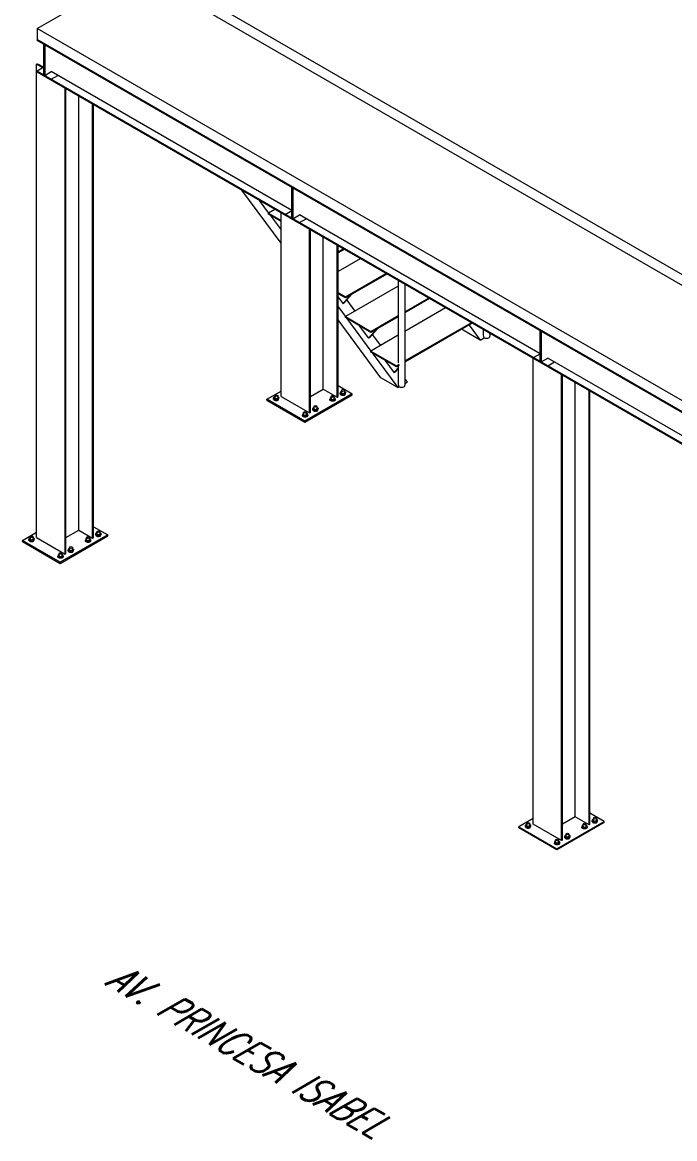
# Model space of a CAD drawing. Header units: millimetres. Extents: x -312439 to 477422, y -331570 to 212570.
# Drawn here: x 407652 to 410631, y 100895 to 105995 of the extents above; entities that cross this region are included whole.
import ezdxf

# ---------------------------------------------------------------- set-up
doc = ezdxf.new("R2010")
doc.units = ezdxf.units.MM
doc.layers.add('ARCONDTEXTO', color=4, linetype='Continuous')
doc.styles.add('ROMANS', font='romans.shx', dxfattribs={"height": 187.5})

msp = doc.modelspace()

# ---------------------------------------------------------------- linework, layer by layer
at = {"color": 0, "linetype": 'Continuous', "lineweight": 0, "extrusion": (8.40036e-17, 0.816497, 0.57735)}
for p, q in [((407719.307, 105967.508), (409660.445, 107088.224)), ((412622.85, 103712.592), (408421.253, 106138.385)), ((408421.253, 106088.383), (412622.85, 103662.59)), ((412318.109, 103312.388), (407719.307, 105967.508)), ((407719.307, 105967.508), (407719.307, 105912.505)), ((412318.109, 103262.386), (407719.307, 105917.505)), ((412318.109, 103257.386), (407719.307, 105912.505)), ((407749.62, 105754.998), (407749.62, 105895.004)), ((407753.95, 105892.504), (407753.95, 105752.498)), ((407784.262, 105880.004), (407784.262, 105875.004)), ((407716.857, 105803.727), (407721.188, 105806.228)), ((407716.857, 103641.169), (407716.857, 105803.727)), ((407745.127, 105787.406), (407716.857, 105803.727)), ((407749.62, 105790), (407719.307, 105772.499)), ((407721.188, 105806.228), (407749.457, 105789.906)), ((407719.307, 105772.499), (407719.307, 105767.499)), ((412318.109, 103117.379), (407719.307, 105772.499)), ((412318.109, 103112.379), (407719.307, 105767.499)), ((407753.95, 105752.498), (407784.262, 105769.999)), ((408883.081, 105135.595), (407784.262, 105769.999)), ((407784.262, 105734.997), (407814.575, 105752.498)), ((407784.262, 105734.997), (407784.262, 105729.997)), ((407846.767, 103566.166), (407846.767, 105693.91)), ((407851.097, 103568.666), (407851.097, 105691.41)), ((407909.557, 103674.921), (407909.557, 105657.658)), ((407972.346, 103638.669), (407972.346, 105621.407)), ((407976.677, 103641.169), (407976.677, 105618.906)), ((408833.673, 104985.801), (408653.952, 105227.881)), ((408852.769, 105258.101), (408852.769, 105263.101)), ((408883.081, 105100.594), (408883.081, 105240.6)), ((408887.412, 105238.1), (408887.412, 105098.094)), ((408917.724, 105225.599), (408917.724, 105220.599)), ((408733.519, 105181.943), (408776.559, 105123.857)), ((408805.343, 105140.476), (408776.126, 105123.608)), ((408776.126, 105123.608), (408833.673, 105090.383)), ((408776.126, 105118.607), (408776.126, 105123.608)), ((408833.673, 105085.383), (408776.126, 105118.607)), ((408833.673, 104285.963), (408833.673, 105124.12)), ((408852.769, 105118.094), (408883.081, 105135.595)), ((408852.769, 105113.094), (408852.769, 105118.094)), ((408783.68, 105114.246), (408833.673, 105046.776)), ((408887.412, 105098.094), (408917.724, 105115.594)), ((410016.543, 104481.191), (408917.724, 105115.594)), ((408917.724, 105080.593), (408948.036, 105098.094)), ((408917.724, 105080.593), (408917.724, 105075.593)), ((408963.582, 104210.959), (408963.582, 105049.116)), ((408967.913, 104213.46), (408967.913, 105046.616)), ((409026.372, 104319.714), (409026.372, 105012.865)), ((409089.162, 104283.463), (409089.162, 104976.613)), ((409093.492, 104285.963), (409093.492, 104974.113)), ((409093.492, 104946.823), (409117.126, 104960.468)), ((409121.456, 104957.968), (409093.492, 104941.822)), ((409195.072, 104915.466), (409093.492, 104856.819)), ((409126.882, 104741.09), (409311.99, 104847.963)), ((409316.321, 104845.463), (409126.882, 104736.09)), ((409368.533, 104815.318), (409368.533, 104439.427)), ((409093.492, 104760.368), (409126.882, 104741.09)), ((409368.533, 104790.604), (409126.882, 104651.086)), ((409399.153, 104797.639), (409399.153, 104336.961)), ((409126.882, 104736.09), (409093.492, 104755.368)), ((409093.492, 104739.932), (409116.281, 104709.176)), ((409116.281, 104709.176), (409152.415, 104750.7)), ((409120.612, 104711.676), (409116.281, 104709.176)), ((409156.745, 104753.2), (409120.612, 104711.676)), ((409126.882, 104736.09), (409126.882, 104741.09)), ((409133.133, 104726.066), (409170.171, 104676.079)), ((409152.415, 104750.7), (409152.301, 104750.766)), ((409156.745, 104753.2), (409152.415, 104750.7)), ((409156.632, 104753.266), (409156.745, 104753.2)), ((409399.153, 104673.276), (409506.855, 104735.458)), ((409511.185, 104732.958), (409399.153, 104668.276)), ((409093.492, 104696.123), (409126.882, 104651.059)), ((409584.801, 104690.456), (409399.153, 104583.272)), ((409289.466, 104371.856), (409093.492, 104635.83)), ((409126.882, 104651.086), (409243.801, 104583.583)), ((409126.882, 104646.086), (409126.882, 104651.086)), ((409243.801, 104578.583), (409126.882, 104646.086)), ((409133.321, 104642.368), (409243.801, 104493.265)), ((409190.423, 104609.401), (409233.2, 104551.669)), ((409243.801, 104583.583), (409368.533, 104655.598)), ((409368.533, 104650.597), (409243.801, 104578.583)), ((409399.153, 104448.266), (409701.719, 104622.953)), ((409706.05, 104620.453), (409399.153, 104443.266)), ((409691.706, 104612.171), (409742.286, 104543.908)), ((409986.231, 104603.696), (409986.231, 104608.697)), ((409233.2, 104551.669), (409269.334, 104593.193)), ((409273.664, 104595.693), (409237.53, 104554.169)), ((409243.801, 104578.583), (409243.801, 104583.583)), ((409368.533, 104565.594), (409243.801, 104493.579)), ((409249.937, 104568.427), (409286.941, 104518.486)), ((409269.334, 104593.193), (409269.22, 104593.259)), ((409273.664, 104595.693), (409269.334, 104593.193)), ((409273.55, 104595.759), (409273.664, 104595.693)), ((409664.878, 104588.6), (409660.678, 104594.257)), ((409742.286, 104543.908), (409664.878, 104588.6)), ((409756.402, 104591.381), (409756.402, 104566.809)), ((409787.022, 104573.703), (409787.022, 104560.898)), ((410016.543, 104446.189), (410016.543, 104586.196)), ((410020.874, 104583.695), (410020.874, 104443.689)), ((410051.186, 104571.195), (410051.186, 104566.195)), ((409237.53, 104554.169), (409233.2, 104551.669)), ((409742.286, 104543.908), (409760.886, 104554.647)), ((409243.801, 104493.579), (409360.719, 104426.076)), ((409243.801, 104488.579), (409243.801, 104493.579)), ((409360.719, 104421.076), (409243.801, 104488.579)), ((409249.869, 104485.076), (409366.874, 104327.164)), ((409984.121, 102332.164), (409984.121, 104459.908)), ((409986.231, 104463.69), (410016.543, 104481.191)), ((409986.231, 104458.69), (409986.231, 104463.69)), ((410020.874, 104443.689), (410051.186, 104461.19)), ((411150.005, 103826.786), (410051.186, 104461.19)), ((409307.342, 104451.894), (409350.119, 104394.161)), ((409350.119, 104394.161), (409368.533, 104415.323)), ((409368.533, 104412.847), (409354.449, 104396.662)), ((409360.719, 104426.076), (409373.017, 104433.177)), ((409373.017, 104428.176), (409360.719, 104421.076)), ((409360.719, 104421.076), (409360.719, 104426.076)), ((409366.741, 104410.787), (409368.533, 104408.369)), ((409368.533, 104425.587), (409368.533, 104342.873)), ((410051.186, 104426.188), (410081.498, 104443.689)), ((410051.186, 104426.188), (410051.186, 104421.188)), ((409366.874, 104327.164), (409289.466, 104371.856)), ((409354.449, 104396.662), (409350.119, 104394.161)), ((409399.153, 104367.044), (409410.178, 104352.165)), ((409399.153, 104345.801), (409410.178, 104352.165)), ((410114.03, 102257.161), (410114.03, 104384.905)), ((410118.361, 102259.661), (410118.361, 104382.405)), ((408768.718, 104273.462), (408833.673, 104310.964)), ((408967.913, 104285.963), (409026.372, 104319.714)), ((409026.372, 104319.714), (409089.162, 104283.463)), ((409093.492, 104335.965), (409158.447, 104298.463)), ((409103.959, 104296.59), (409103.959, 104301.005)), ((409109.282, 104313.302), (409109.282, 104303.673)), ((409122.889, 104313.302), (409122.889, 104303.673)), ((409128.212, 104300.342), (409128.212, 104304.756)), ((409366.874, 104327.164), (409373.017, 104330.711)), ((410176.82, 102365.916), (410176.82, 104348.653)), ((410239.61, 102329.664), (410239.61, 104312.402)), ((410243.94, 102332.164), (410243.94, 104309.901)), ((408768.718, 104268.462), (408768.718, 104273.462)), ((408941.931, 104173.458), (408768.718, 104273.462)), ((408768.718, 104268.462), (408941.931, 104168.457)), ((408798.953, 104273.169), (408798.953, 104277.584)), ((408804.275, 104289.881), (408804.275, 104280.253)), ((408807.83, 104268.044), (408807.83, 104272.459)), ((408817.883, 104289.881), (408817.883, 104280.253)), ((408819.956, 104269.92), (408819.956, 104274.335)), ((408823.205, 104276.921), (408823.205, 104281.336)), ((408833.673, 104285.963), (408963.582, 104210.959)), ((409158.447, 104298.463), (408941.931, 104173.458)), ((408941.931, 104168.457), (409158.447, 104293.463)), ((409056.752, 104269.335), (409056.752, 104273.75)), ((409062.075, 104276.419), (409062.075, 104286.047)), ((409065.629, 104264.21), (409065.629, 104268.624)), ((409075.682, 104276.419), (409075.682, 104286.047)), ((409077.756, 104266.086), (409077.756, 104270.5)), ((409081.005, 104273.087), (409081.005, 104277.502)), ((409089.162, 104283.463), (409093.492, 104285.963)), ((409112.836, 104291.465), (409112.836, 104295.879)), ((409124.963, 104293.341), (409124.963, 104297.755)), ((409158.447, 104293.463), (409158.447, 104298.463)), ((408931.173, 104196.832), (408931.173, 104201.246)), ((408936.496, 104203.915), (408936.496, 104213.543)), ((408950.103, 104203.915), (408950.103, 104213.543)), ((408955.426, 104200.584), (408955.426, 104204.998)), ((408963.582, 104210.959), (408967.913, 104213.46)), ((408978.38, 104224.087), (408978.38, 104228.501)), ((408983.702, 104240.798), (408983.702, 104231.17)), ((408987.257, 104218.961), (408987.257, 104223.376)), ((408997.31, 104240.798), (408997.31, 104231.17)), ((408999.383, 104220.837), (408999.383, 104225.252)), ((409002.632, 104227.839), (409002.632, 104232.253)), ((408940.05, 104191.707), (408940.05, 104196.121)), ((408941.931, 104168.457), (408941.931, 104173.458)), ((408952.177, 104193.583), (408952.177, 104197.997)), ((407976.677, 103691.171), (408041.632, 103653.67)), ((407651.903, 103628.669), (407716.857, 103666.17)), ((407687.46, 103645.087), (407687.46, 103635.459)), ((407701.068, 103645.087), (407701.068, 103635.459)), ((407716.857, 103641.169), (407846.767, 103566.166)), ((408041.632, 103653.67), (407825.115, 103528.664)), ((407825.115, 103523.664), (408041.632, 103648.67)), ((407851.097, 103641.169), (407909.557, 103674.921)), ((407909.557, 103674.921), (407972.346, 103638.669)), ((407945.26, 103631.625), (407945.26, 103641.253)), ((407958.867, 103631.625), (407958.867, 103641.253)), ((407972.346, 103638.669), (407976.677, 103641.169)), ((407987.144, 103651.796), (407987.144, 103656.211)), ((407992.466, 103668.508), (407992.466, 103658.88)), ((407996.021, 103646.671), (407996.021, 103651.086)), ((408006.074, 103668.508), (408006.074, 103658.88)), ((408008.147, 103648.547), (408008.147, 103652.962)), ((408011.397, 103655.548), (408011.397, 103659.963)), ((408041.632, 103648.67), (408041.632, 103653.67)), ((407651.903, 103623.668), (407651.903, 103628.669)), ((407825.115, 103528.664), (407651.903, 103628.669)), ((407651.903, 103623.668), (407825.115, 103523.664)), ((407682.137, 103628.376), (407682.137, 103632.79)), ((407691.015, 103623.251), (407691.015, 103627.665)), ((407703.141, 103625.127), (407703.141, 103629.541)), ((407706.39, 103632.128), (407706.39, 103636.542)), ((407866.887, 103596.005), (407866.887, 103586.377)), ((407880.495, 103596.005), (407880.495, 103586.377)), ((407885.817, 103583.045), (407885.817, 103587.46)), ((407939.937, 103624.542), (407939.937, 103628.956)), ((407948.814, 103619.416), (407948.814, 103623.831)), ((407960.941, 103621.292), (407960.941, 103625.707)), ((407964.19, 103628.294), (407964.19, 103632.708)), ((407814.358, 103552.038), (407814.358, 103556.453)), ((407819.68, 103559.122), (407819.68, 103568.75)), ((407823.235, 103546.913), (407823.235, 103551.328)), ((407833.288, 103559.122), (407833.288, 103568.75)), ((407835.361, 103548.789), (407835.361, 103553.204)), ((407838.611, 103555.79), (407838.611, 103560.205)), ((407846.767, 103566.166), (407851.097, 103568.666)), ((407861.564, 103579.293), (407861.564, 103583.708)), ((407870.442, 103574.168), (407870.442, 103578.582)), ((407882.568, 103576.044), (407882.568, 103580.458)), ((407825.115, 103523.664), (407825.115, 103528.664)), ((410176.82, 102365.916), (410118.361, 102332.164)), ((410239.61, 102329.664), (410176.82, 102365.916)), ((410308.895, 102344.665), (410243.94, 102382.166)), ((409984.121, 102357.165), (409919.166, 102319.664)), ((409919.166, 102314.663), (409919.166, 102319.664)), ((409919.166, 102319.664), (410092.379, 102219.659)), ((410092.379, 102214.659), (409919.166, 102314.663)), ((409949.401, 102319.371), (409949.401, 102323.785)), ((409954.723, 102336.082), (409954.723, 102326.454)), ((409958.278, 102314.246), (409958.278, 102318.66)), ((409968.331, 102336.082), (409968.331, 102326.454)), ((409970.404, 102316.122), (409970.404, 102320.536)), ((409973.654, 102323.123), (409973.654, 102327.537)), ((410114.03, 102257.161), (409984.121, 102332.164)), ((410092.379, 102219.659), (410308.895, 102344.665)), ((410308.895, 102339.665), (410092.379, 102214.659)), ((410207.2, 102315.537), (410207.2, 102319.951)), ((410212.523, 102322.62), (410212.523, 102332.248)), ((410216.077, 102310.411), (410216.077, 102314.826)), ((410226.131, 102322.62), (410226.131, 102332.248)), ((410228.204, 102312.287), (410228.204, 102316.702)), ((410231.453, 102319.289), (410231.453, 102323.703)), ((410243.94, 102332.164), (410239.61, 102329.664)), ((410254.407, 102342.791), (410254.407, 102347.206)), ((410259.73, 102359.503), (410259.73, 102349.875)), ((410263.284, 102337.666), (410263.284, 102342.081)), ((410273.337, 102359.503), (410273.337, 102349.875)), ((410275.411, 102339.542), (410275.411, 102343.957)), ((410278.66, 102346.543), (410278.66, 102350.958)), ((410308.895, 102339.665), (410308.895, 102344.665)), ((410128.828, 102270.288), (410128.828, 102274.703)), ((410134.15, 102287), (410134.15, 102277.372)), ((410137.705, 102265.163), (410137.705, 102269.577)), ((410147.758, 102287), (410147.758, 102277.372)), ((410149.831, 102267.039), (410149.831, 102271.453)), ((410153.081, 102274.04), (410153.081, 102278.455)), ((410081.621, 102243.033), (410081.621, 102247.448)), ((410086.944, 102250.117), (410086.944, 102259.745)), ((410090.498, 102237.908), (410090.498, 102242.323)), ((410092.379, 102214.659), (410092.379, 102219.659)), ((410100.551, 102250.117), (410100.551, 102259.745)), ((410102.625, 102239.784), (410102.625, 102244.199)), ((410105.874, 102246.785), (410105.874, 102251.2)), ((410118.361, 102259.661), (410114.03, 102257.161))]:
    msp.add_line(p, q, dxfattribs=at)
at = {"color": 0, "linetype": 'Continuous', "lineweight": 0}
for centre, major_axis, ratio, start_param, end_param in [((409771.712, 104560.898), (12.27, -13.56), 0.67529399, 3.78274949, 4.56814766), ((409771.712, 104560.898), (15.31, 0), 0.57735027, 3.92699082, 6.28318531), ((409116.085, 104303.673), (-10.872, 0), 0.57735027, 6.02138592, 7.06858347), ((409116.085, 104303.673), (-10.872, 0), 0.57735027, 5.38853468, 6.02138592), ((409116.085, 104303.673), (-6.804, 0), 0.57735027, 0, 3.14159265), ((409116.085, 104303.673), (-10.872, 0), 0.57735027, 1.83259571, 2.87979327), ((409116.085, 104303.673), (-10.872, 0), 0.57735027, 3.92699082, 4.03624328), ((409116.085, 104303.673), (-10.872, 0), 0.57735027, 2.87979327, 3.92699082), ((409383.843, 104336.961), (12.27, -13.56), 0.67529399, 3.78274949, 4.56814766), ((409383.843, 104336.961), (15.31, 0), 0.57735027, 3.92699082, 6.28318531), ((408811.079, 104280.253), (10.872, 0), 0.57735027, 2.87979327, 3.92699082), ((408811.079, 104280.253), (10.872, 0), 0.57735027, 2.24694203, 2.87979327), ((408811.079, 104280.253), (10.872, 0), 0.57735027, 3.92699082, 4.97418837), ((408811.079, 104280.253), (6.804, 0), 0.57735027, 3.14159265, 3.92699082), ((408811.079, 104280.253), (6.804, 0), 0.57735027, 3.92699082, 6.28318531), ((408811.079, 104280.253), (10.872, 0), 0.57735027, 4.97418837, 6.02138592), ((408811.079, 104280.253), (10.872, 0), 0.57735027, 0.78539816, 0.89465062), ((408811.079, 104280.253), (10.872, 0), 0.57735027, 6.02138592, 7.06858347), ((409068.879, 104276.419), (10.872, 0), 0.57735027, 2.87979327, 3.92699082), ((409068.879, 104276.419), (10.872, 0), 0.57735027, 2.24694203, 2.87979327), ((409068.879, 104276.419), (10.872, 0), 0.57735027, 3.92699082, 4.97418837), ((409068.879, 104276.419), (6.804, 0), 0.57735027, 3.14159265, 3.92699082), ((409068.879, 104276.419), (6.804, 0), 0.57735027, 3.92699082, 6.28318531), ((409068.879, 104276.419), (10.872, 0), 0.57735027, 4.97418837, 6.02138592), ((409068.879, 104276.419), (10.872, 0), 0.57735027, 0.78539816, 0.89465062), ((409068.879, 104276.419), (10.872, 0), 0.57735027, 6.02138592, 7.06858347), ((409116.085, 104303.673), (-10.872, 0), 0.57735027, 0.78539816, 1.83259571), ((408943.299, 104203.915), (10.872, 0), 0.57735027, 2.87979327, 3.92699082), ((408943.299, 104203.915), (10.872, 0), 0.57735027, 2.24694203, 2.87979327), ((408943.299, 104203.915), (10.872, 0), 0.57735027, 3.92699082, 4.97418837), ((408943.299, 104203.915), (6.804, 0), 0.57735027, 3.14159265, 3.92699082), ((408943.299, 104203.915), (6.804, 0), 0.57735027, 3.92699082, 6.28318531), ((408943.299, 104203.915), (10.872, 0), 0.57735027, 4.97418837, 6.02138592), ((408943.299, 104203.915), (10.872, 0), 0.57735027, 0.78539816, 0.89465062), ((408943.299, 104203.915), (10.872, 0), 0.57735027, 6.02138592, 7.06858347), ((408990.506, 104231.17), (-10.872, 0), 0.57735027, 6.02138592, 7.06858347), ((408990.506, 104231.17), (-10.872, 0), 0.57735027, 5.38853468, 6.02138592), ((408990.506, 104231.17), (-10.872, 0), 0.57735027, 0.78539816, 1.83259571), ((408990.506, 104231.17), (-6.804, 0), 0.57735027, 0, 3.14159265), ((408990.506, 104231.17), (-10.872, 0), 0.57735027, 1.83259571, 2.87979327), ((408990.506, 104231.17), (-10.872, 0), 0.57735027, 3.92699082, 4.03624328), ((408990.506, 104231.17), (-10.872, 0), 0.57735027, 2.87979327, 3.92699082), ((407694.264, 103635.459), (10.872, 0), 0.57735027, 2.24694203, 2.87979327), ((407694.264, 103635.459), (10.872, 0), 0.57735027, 0.78539816, 0.89465062), ((407694.264, 103635.459), (10.872, 0), 0.57735027, 6.02138592, 7.06858347), ((407999.27, 103658.88), (-10.872, 0), 0.57735027, 6.02138592, 7.06858347), ((407999.27, 103658.88), (-10.872, 0), 0.57735027, 5.38853468, 6.02138592), ((407999.27, 103658.88), (-10.872, 0), 0.57735027, 0.78539816, 1.83259571), ((407999.27, 103658.88), (-6.804, 0), 0.57735027, 0, 3.14159265), ((407999.27, 103658.88), (-10.872, 0), 0.57735027, 1.83259571, 2.87979327), ((407999.27, 103658.88), (-10.872, 0), 0.57735027, 3.92699082, 4.03624328), ((407999.27, 103658.88), (-10.872, 0), 0.57735027, 2.87979327, 3.92699082), ((407694.264, 103635.459), (10.872, 0), 0.57735027, 2.87979327, 3.92699082), ((407694.264, 103635.459), (10.872, 0), 0.57735027, 3.92699082, 4.97418837), ((407694.264, 103635.459), (6.804, 0), 0.57735027, 3.14159265, 3.92699082), ((407694.264, 103635.459), (6.804, 0), 0.57735027, 3.92699082, 6.28318531), ((407694.264, 103635.459), (10.872, 0), 0.57735027, 4.97418837, 6.02138592), ((407873.691, 103586.377), (-10.872, 0), 0.57735027, 6.02138592, 7.06858347), ((407873.691, 103586.377), (-10.872, 0), 0.57735027, 5.38853468, 6.02138592), ((407873.691, 103586.377), (-10.872, 0), 0.57735027, 3.92699082, 4.03624328), ((407873.691, 103586.377), (-10.872, 0), 0.57735027, 2.87979327, 3.92699082), ((407952.064, 103631.625), (10.872, 0), 0.57735027, 2.87979327, 3.92699082), ((407952.064, 103631.625), (10.872, 0), 0.57735027, 2.24694203, 2.87979327), ((407952.064, 103631.625), (10.872, 0), 0.57735027, 3.92699082, 4.97418837), ((407952.064, 103631.625), (6.804, 0), 0.57735027, 3.14159265, 3.92699082), ((407952.064, 103631.625), (6.804, 0), 0.57735027, 3.92699082, 6.28318531), ((407952.064, 103631.625), (10.872, 0), 0.57735027, 4.97418837, 6.02138592), ((407952.064, 103631.625), (10.872, 0), 0.57735027, 0.78539816, 0.89465062), ((407952.064, 103631.625), (10.872, 0), 0.57735027, 6.02138592, 7.06858347), ((407826.484, 103559.122), (10.872, 0), 0.57735027, 2.87979327, 3.92699082), ((407826.484, 103559.122), (10.872, 0), 0.57735027, 2.24694203, 2.87979327), ((407826.484, 103559.122), (10.872, 0), 0.57735027, 3.92699082, 4.97418837), ((407826.484, 103559.122), (6.804, 0), 0.57735027, 3.14159265, 3.92699082), ((407826.484, 103559.122), (6.804, 0), 0.57735027, 3.92699082, 6.28318531), ((407826.484, 103559.122), (10.872, 0), 0.57735027, 4.97418837, 6.02138592), ((407826.484, 103559.122), (10.872, 0), 0.57735027, 0.78539816, 0.89465062), ((407826.484, 103559.122), (10.872, 0), 0.57735027, 6.02138592, 7.06858347), ((407873.691, 103586.377), (-10.872, 0), 0.57735027, 0.78539816, 1.83259571), ((407873.691, 103586.377), (-6.804, 0), 0.57735027, 0, 3.14159265), ((407873.691, 103586.377), (-10.872, 0), 0.57735027, 1.83259571, 2.87979327), ((409961.527, 102326.454), (10.872, 0), 0.57735027, 2.87979327, 3.92699082), ((409961.527, 102326.454), (10.872, 0), 0.57735027, 2.24694203, 2.87979327), ((409961.527, 102326.454), (10.872, 0), 0.57735027, 3.92699082, 4.97418837), ((409961.527, 102326.454), (6.804, 0), 0.57735027, 3.14159265, 3.92699082), ((409961.527, 102326.454), (6.804, 0), 0.57735027, 3.92699082, 6.28318531), ((409961.527, 102326.454), (10.872, 0), 0.57735027, 4.97418837, 6.02138592), ((409961.527, 102326.454), (10.872, 0), 0.57735027, 0.78539816, 0.89465062), ((409961.527, 102326.454), (10.872, 0), 0.57735027, 6.02138592, 7.06858347), ((410219.327, 102322.62), (10.872, 0), 0.57735027, 2.87979327, 3.92699082), ((410219.327, 102322.62), (10.872, 0), 0.57735027, 2.24694203, 2.87979327), ((410219.327, 102322.62), (10.872, 0), 0.57735027, 3.92699082, 4.97418837), ((410219.327, 102322.62), (6.804, 0), 0.57735027, 3.14159265, 3.92699082), ((410219.327, 102322.62), (6.804, 0), 0.57735027, 3.92699082, 6.28318531), ((410219.327, 102322.62), (10.872, 0), 0.57735027, 4.97418837, 6.02138592), ((410219.327, 102322.62), (10.872, 0), 0.57735027, 0.78539816, 0.89465062), ((410219.327, 102322.62), (10.872, 0), 0.57735027, 6.02138592, 7.06858347), ((410266.533, 102349.875), (10.872, 0), 0.57735027, 2.87979327, 3.92699082), ((410266.533, 102349.875), (10.872, 0), 0.57735027, 2.24694203, 2.87979327), ((410266.533, 102349.875), (10.872, 0), 0.57735027, 3.92699082, 4.97418837), ((410266.533, 102349.875), (-6.804, 0), 0.57735027, 0, 3.14159265), ((410266.533, 102349.875), (10.872, 0), 0.57735027, 4.97418837, 6.02138592), ((410266.533, 102349.875), (10.872, 0), 0.57735027, 0.78539816, 0.89465062), ((410266.533, 102349.875), (10.872, 0), 0.57735027, 6.02138592, 7.06858347), ((410140.954, 102277.372), (10.872, 0), 0.57735027, 2.87979327, 3.92699082), ((410140.954, 102277.372), (10.872, 0), 0.57735027, 2.24694203, 2.87979327), ((410140.954, 102277.372), (10.872, 0), 0.57735027, 3.92699082, 4.97418837), ((410140.954, 102277.372), (-6.804, 0), 0.57735027, 0, 3.14159265), ((410140.954, 102277.372), (10.872, 0), 0.57735027, 4.97418837, 6.02138592), ((410140.954, 102277.372), (10.872, 0), 0.57735027, 0.78539816, 0.89465062), ((410140.954, 102277.372), (10.872, 0), 0.57735027, 6.02138592, 7.06858347), ((410093.747, 102250.117), (10.872, 0), 0.57735027, 2.87979327, 3.92699082), ((410093.747, 102250.117), (10.872, 0), 0.57735027, 2.24694203, 2.87979327), ((410093.747, 102250.117), (10.872, 0), 0.57735027, 3.92699082, 4.97418837), ((410093.747, 102250.117), (6.804, 0), 0.57735027, 3.14159265, 3.92699082), ((410093.747, 102250.117), (6.804, 0), 0.57735027, 3.92699082, 6.28318531), ((410093.747, 102250.117), (10.872, 0), 0.57735027, 4.97418837, 6.02138592), ((410093.747, 102250.117), (10.872, 0), 0.57735027, 0.78539816, 0.89465062), ((410093.747, 102250.117), (10.872, 0), 0.57735027, 6.02138592, 7.06858347)]:
    msp.add_ellipse(centre, major_axis=major_axis, ratio=ratio, start_param=start_param, end_param=end_param, dxfattribs=at)
for centre, major_axis in [((409116.085, 104313.302), (-6.804, 0)), ((408811.079, 104289.881), (6.804, 0)), ((409068.879, 104286.047), (6.804, 0)), ((408943.299, 104213.543), (6.804, 0)), ((408990.506, 104240.798), (-6.804, 0)), ((407694.264, 103645.087), (6.804, 0)), ((407952.064, 103641.253), (6.804, 0)), ((407999.27, 103668.508), (-6.804, 0)), ((407873.691, 103596.005), (-6.804, 0)), ((407826.484, 103568.75), (6.804, 0)), ((410266.533, 102359.503), (6.804, 0)), ((409961.527, 102336.082), (6.804, 0)), ((410219.327, 102332.248), (6.804, 0)), ((410093.747, 102259.745), (6.804, 0)), ((410140.954, 102287), (6.804, 0))]:
    msp.add_ellipse(centre, major_axis=major_axis, ratio=0.57735027, dxfattribs=at)
for points, weights in [([(409103.959, 104301.005), (409104.83, 104303.673), (409105.584, 104305.298)], [1, 1.0379548493, 1]), ([(409108.398, 104299.235), (409106.338, 104300.424), (409103.959, 104301.005)], [1, 1.03795484931, 1]), ([(409105.584, 104305.298), (409106.338, 104306.923), (409107.208, 104308.006)], [1, 1.0379548493, 1]), ([(409107.208, 104308.006), (409108.285, 104308.435), (409109.282, 104308.762)], [1, 1.01226104367, 1.01660040172]), ([(409122.889, 104308.589), (409123.333, 104308.366), (409123.773, 104308.112)], [1.01249115378, 1.00788270894, 1]), ([(409123.773, 104308.112), (409125.833, 104306.923), (409128.212, 104304.756)], [1, 1.03795484931, 1]), ([(409126.587, 104302.049), (409125.833, 104300.424), (409124.963, 104297.755)], [1, 1.0379548493, 1]), ([(409128.212, 104304.756), (409127.341, 104303.673), (409126.587, 104302.049)], [1, 1.0379548493, 1]), ([(408798.953, 104277.584), (408799.823, 104280.253), (408800.577, 104281.877)], [1, 1.0379548493, 1]), ([(408803.391, 104275.814), (408801.331, 104277.003), (408798.953, 104277.584)], [1, 1.03795484931, 1]), ([(408798.953, 104273.169), (408801.331, 104271.003), (408803.391, 104269.814)], [1, 1.03795484931, 1]), ([(408800.577, 104281.877), (408801.331, 104283.502), (408802.202, 104284.585)], [1, 1.0379548493, 1]), ([(408802.202, 104284.585), (408803.278, 104285.014), (408804.275, 104285.341)], [1, 1.01226104367, 1.01660040172]), ([(408807.83, 104272.459), (408805.451, 104274.625), (408803.391, 104275.814)], [1, 1.03795484931, 1]), ([(408803.391, 104269.814), (408805.451, 104268.625), (408807.83, 104268.044)], [1, 1.03795484931, 1]), ([(408813.893, 104274.19), (408811.079, 104273.754), (408807.83, 104272.459)], [1, 1.03795484931, 1]), ([(408807.83, 104268.044), (408811.079, 104267.754), (408813.893, 104268.189)], [1, 1.0379548493, 1]), ([(408819.956, 104274.335), (408816.707, 104274.625), (408813.893, 104274.19)], [1, 1.0379548493, 1]), ([(408813.893, 104268.189), (408816.707, 104268.625), (408819.956, 104269.92)], [1, 1.0379548493, 1]), ([(408817.883, 104285.168), (408818.326, 104284.946), (408818.767, 104284.691)], [1.01249115378, 1.00788270894, 1]), ([(408818.767, 104284.691), (408820.827, 104283.502), (408823.205, 104281.336)], [1, 1.03795484931, 1]), ([(408821.581, 104278.628), (408820.827, 104277.003), (408819.956, 104274.335)], [1, 1.0379548493, 1]), ([(408819.956, 104269.92), (408820.827, 104271.003), (408821.581, 104272.628)], [1, 1.0379548493, 1]), ([(408823.205, 104281.336), (408822.335, 104280.253), (408821.581, 104278.628)], [1, 1.0379548493, 1]), ([(408821.581, 104272.628), (408822.335, 104274.252), (408823.205, 104276.921)], [1, 1.0379548493, 1]), ([(409058.377, 104278.043), (409057.623, 104276.419), (409056.752, 104273.75)], [1, 1.03795484931, 1]), ([(409056.752, 104273.75), (409059.131, 104273.169), (409061.191, 104271.98)], [1, 1.03795484931, 1]), ([(409061.191, 104265.98), (409059.131, 104267.169), (409056.752, 104269.335)], [1, 1.03795484931, 1]), ([(409060.002, 104280.751), (409059.131, 104279.668), (409058.377, 104278.043)], [1, 1.0379548493, 1]), ([(409062.075, 104281.507), (409061.078, 104281.18), (409060.002, 104280.751)], [1.01660040172, 1.01226104367, 1]), ([(409061.191, 104271.98), (409063.251, 104270.791), (409065.629, 104268.624)], [1, 1.03795484931, 1]), ([(409065.629, 104264.21), (409063.251, 104264.79), (409061.191, 104265.98)], [1, 1.03795484931, 1]), ([(409065.629, 104268.624), (409068.879, 104269.92), (409071.693, 104270.355)], [1, 1.0379548493, 1]), ([(409071.693, 104264.355), (409068.879, 104263.92), (409065.629, 104264.21)], [1, 1.0379548493, 1]), ([(409071.693, 104270.355), (409074.507, 104270.791), (409077.756, 104270.5)], [1, 1.0379548493, 1]), ([(409077.756, 104266.086), (409074.507, 104264.79), (409071.693, 104264.355)], [1, 1.03795484931, 1]), ([(409076.567, 104280.857), (409076.126, 104281.111), (409075.682, 104281.334)], [1, 1.00788270894, 1.01249115378]), ([(409081.005, 104277.502), (409078.626, 104279.668), (409076.567, 104280.857)], [1, 1.03795484931, 1]), ([(409077.756, 104270.5), (409078.626, 104273.169), (409079.38, 104274.794)], [1, 1.0379548493, 1]), ([(409079.38, 104268.794), (409078.626, 104267.169), (409077.756, 104266.086)], [1, 1.0379548493, 1]), ([(409079.38, 104274.794), (409080.134, 104276.419), (409081.005, 104277.502)], [1, 1.0379548493, 1]), ([(409081.005, 104273.087), (409080.134, 104270.418), (409079.38, 104268.794)], [1, 1.03795484931, 1]), ([(409103.959, 104296.59), (409106.338, 104294.424), (409108.398, 104293.235)], [1, 1.03795484931, 1]), ([(409112.836, 104295.879), (409110.458, 104298.045), (409108.398, 104299.235)], [1, 1.03795484931, 1]), ([(409108.398, 104293.235), (409110.458, 104292.045), (409112.836, 104291.465)], [1, 1.03795484931, 1]), ([(409118.899, 104297.61), (409116.085, 104297.175), (409112.836, 104295.879)], [1, 1.0379548493, 1]), ([(409112.836, 104291.465), (409116.085, 104291.175), (409118.899, 104291.61)], [1, 1.03795484931, 1]), ([(409124.963, 104297.755), (409121.713, 104298.045), (409118.899, 104297.61)], [1, 1.0379548493, 1]), ([(409118.899, 104291.61), (409121.713, 104292.045), (409124.963, 104293.341)], [1, 1.0379548493, 1]), ([(409124.963, 104293.341), (409125.833, 104294.424), (409126.587, 104296.048)], [1, 1.03795484931, 1]), ([(409126.587, 104296.048), (409127.341, 104297.673), (409128.212, 104300.342)], [1, 1.0379548493, 1]), ([(408932.798, 104205.54), (408932.044, 104203.915), (408931.173, 104201.246)], [1, 1.03795484931, 1]), ([(408931.173, 104201.246), (408933.552, 104200.666), (408935.612, 104199.477)], [1, 1.03795484931, 1]), ([(408934.422, 104208.248), (408933.552, 104207.165), (408932.798, 104205.54)], [1, 1.0379548493, 1]), ([(408936.496, 104209.004), (408935.498, 104208.677), (408934.422, 104208.248)], [1.01660040172, 1.01226104367, 1]), ([(408935.612, 104199.477), (408937.671, 104198.287), (408940.05, 104196.121)], [1, 1.03795484931, 1]), ([(408950.987, 104208.354), (408950.547, 104208.608), (408950.103, 104208.831)], [1, 1.00788270894, 1.01249115378]), ([(408955.426, 104204.998), (408953.047, 104207.165), (408950.987, 104208.354)], [1, 1.03795484931, 1]), ([(408952.177, 104197.997), (408953.047, 104200.666), (408953.801, 104202.291)], [1, 1.0379548493, 1]), ([(408953.801, 104202.291), (408954.555, 104203.915), (408955.426, 104204.998)], [1, 1.0379548493, 1]), ([(408955.426, 104200.584), (408954.555, 104197.915), (408953.801, 104196.29)], [1, 1.03795484931, 1]), ([(408978.38, 104228.501), (408979.25, 104231.17), (408980.004, 104232.795)], [1, 1.0379548493, 1]), ([(408982.818, 104226.732), (408980.758, 104227.921), (408978.38, 104228.501)], [1, 1.03795484931, 1]), ([(408978.38, 104224.087), (408980.758, 104221.921), (408982.818, 104220.731)], [1, 1.03795484931, 1]), ([(408980.004, 104232.795), (408980.758, 104234.419), (408981.629, 104235.502)], [1, 1.0379548493, 1]), ([(408981.629, 104235.502), (408982.705, 104235.932), (408983.702, 104236.259)], [1, 1.01226104367, 1.01660040172]), ([(408987.257, 104223.376), (408984.878, 104225.542), (408982.818, 104226.732)], [1, 1.03795484931, 1]), ([(408982.818, 104220.731), (408984.878, 104219.542), (408987.257, 104218.961)], [1, 1.03795484931, 1]), ([(408993.32, 104225.107), (408990.506, 104224.672), (408987.257, 104223.376)], [1, 1.0379548493, 1]), ([(408987.257, 104218.961), (408990.506, 104218.671), (408993.32, 104219.107)], [1, 1.03795484931, 1]), ([(408999.383, 104225.252), (408996.134, 104225.542), (408993.32, 104225.107)], [1, 1.0379548493, 1]), ([(408993.32, 104219.107), (408996.134, 104219.542), (408999.383, 104220.837)], [1, 1.0379548493, 1]), ([(408997.31, 104236.085), (408997.753, 104235.863), (408998.194, 104235.609)], [1.01249115378, 1.00788270894, 1]), ([(408998.194, 104235.609), (409000.254, 104234.419), (409002.632, 104232.253)], [1, 1.03795484931, 1]), ([(409001.008, 104229.545), (409000.254, 104227.921), (408999.383, 104225.252)], [1, 1.0379548493, 1]), ([(408999.383, 104220.837), (409000.254, 104221.921), (409001.008, 104223.545)], [1, 1.03795484931, 1]), ([(409002.632, 104232.253), (409001.762, 104231.17), (409001.008, 104229.545)], [1, 1.0379548493, 1]), ([(409001.008, 104223.545), (409001.762, 104225.17), (409002.632, 104227.839)], [1, 1.0379548493, 1]), ([(408935.612, 104193.476), (408933.552, 104194.666), (408931.173, 104196.832)], [1, 1.03795484931, 1]), ([(408940.05, 104191.707), (408937.671, 104192.287), (408935.612, 104193.476)], [1, 1.03795484931, 1]), ([(408940.05, 104196.121), (408943.299, 104197.417), (408946.113, 104197.852)], [1, 1.0379548493, 1]), ([(408946.113, 104191.852), (408943.299, 104191.416), (408940.05, 104191.707)], [1, 1.0379548493, 1]), ([(408946.113, 104197.852), (408948.927, 104198.287), (408952.177, 104197.997)], [1, 1.0379548493, 1]), ([(408952.177, 104193.583), (408948.927, 104192.287), (408946.113, 104191.852)], [1, 1.03795484931, 1]), ([(408953.801, 104196.29), (408953.047, 104194.666), (408952.177, 104193.583)], [1, 1.0379548493, 1]), ([(407683.762, 103637.084), (407684.516, 103638.708), (407685.387, 103639.792)], [1, 1.0379548493, 1]), ([(407685.387, 103639.792), (407686.463, 103640.221), (407687.46, 103640.548)], [1, 1.01226104367, 1.01660040172]), ([(407701.068, 103640.374), (407701.511, 103640.152), (407701.952, 103639.898)], [1.01249115378, 1.00788270894, 1]), ([(407701.952, 103639.898), (407704.012, 103638.708), (407706.39, 103636.542)], [1, 1.03795484931, 1]), ([(407987.144, 103656.211), (407988.014, 103658.88), (407988.768, 103660.504)], [1, 1.0379548493, 1]), ([(407991.582, 103654.441), (407989.522, 103655.631), (407987.144, 103656.211)], [1, 1.03795484931, 1]), ([(407987.144, 103651.796), (407989.522, 103649.63), (407991.582, 103648.441)], [1, 1.03795484931, 1]), ([(407988.768, 103660.504), (407989.522, 103662.129), (407990.393, 103663.212)], [1, 1.0379548493, 1]), ([(407990.393, 103663.212), (407991.469, 103663.641), (407992.466, 103663.968)], [1, 1.01226104367, 1.01660040172]), ([(407996.021, 103651.086), (407993.642, 103653.252), (407991.582, 103654.441)], [1, 1.03795484931, 1]), ([(407991.582, 103648.441), (407993.642, 103647.252), (407996.021, 103646.671)], [1, 1.03795484931, 1]), ([(408002.084, 103652.817), (407999.27, 103652.381), (407996.021, 103651.086)], [1, 1.0379548493, 1]), ([(407996.021, 103646.671), (407999.27, 103646.381), (408002.084, 103646.816)], [1, 1.03795484931, 1]), ([(408008.147, 103652.962), (408004.898, 103653.252), (408002.084, 103652.817)], [1, 1.0379548493, 1]), ([(408002.084, 103646.816), (408004.898, 103647.252), (408008.147, 103648.547)], [1, 1.0379548493, 1]), ([(408006.074, 103663.795), (408006.517, 103663.573), (408006.958, 103663.318)], [1.01249115378, 1.00788270894, 1]), ([(408006.958, 103663.318), (408009.018, 103662.129), (408011.397, 103659.963)], [1, 1.03795484931, 1]), ([(408009.772, 103657.255), (408009.018, 103655.631), (408008.147, 103652.962)], [1, 1.0379548493, 1]), ([(408008.147, 103648.547), (408009.018, 103649.63), (408009.772, 103651.255)], [1, 1.03795484931, 1]), ([(408011.397, 103659.963), (408010.526, 103658.88), (408009.772, 103657.255)], [1, 1.0379548493, 1]), ([(408009.772, 103651.255), (408010.526, 103652.88), (408011.397, 103655.548)], [1, 1.0379548493, 1]), ([(407682.137, 103632.79), (407683.008, 103635.459), (407683.762, 103637.084)], [1, 1.0379548493, 1]), ([(407686.576, 103631.021), (407684.516, 103632.21), (407682.137, 103632.79)], [1, 1.03795484931, 1]), ([(407682.137, 103628.376), (407684.516, 103626.21), (407686.576, 103625.02)], [1, 1.03795484931, 1]), ([(407691.015, 103627.665), (407688.636, 103629.831), (407686.576, 103631.021)], [1, 1.03795484931, 1]), ([(407686.576, 103625.02), (407688.636, 103623.831), (407691.015, 103623.251)], [1, 1.03795484931, 1]), ([(407697.078, 103629.396), (407694.264, 103628.961), (407691.015, 103627.665)], [1, 1.03795484931, 1]), ([(407691.015, 103623.251), (407694.264, 103622.96), (407697.078, 103623.396)], [1, 1.0379548493, 1]), ([(407703.141, 103629.541), (407699.892, 103629.831), (407697.078, 103629.396)], [1, 1.0379548493, 1]), ([(407697.078, 103623.396), (407699.892, 103623.831), (407703.141, 103625.127)], [1, 1.0379548493, 1]), ([(407704.766, 103633.835), (407704.012, 103632.21), (407703.141, 103629.541)], [1, 1.0379548493, 1]), ([(407703.141, 103625.127), (407704.012, 103626.21), (407704.766, 103627.834)], [1, 1.0379548493, 1]), ([(407706.39, 103636.542), (407705.52, 103635.459), (407704.766, 103633.835)], [1, 1.0379548493, 1]), ([(407704.766, 103627.834), (407705.52, 103629.459), (407706.39, 103632.128)], [1, 1.0379548493, 1]), ([(407861.564, 103583.708), (407862.435, 103586.377), (407863.189, 103588.001)], [1, 1.0379548493, 1]), ([(407863.189, 103588.001), (407863.943, 103589.626), (407864.814, 103590.709)], [1, 1.0379548493, 1]), ([(407864.814, 103590.709), (407865.89, 103591.138), (407866.887, 103591.465)], [1, 1.01226104367, 1.01660040172]), ([(407880.495, 103591.292), (407880.938, 103591.07), (407881.379, 103590.815)], [1.01249115378, 1.00788270894, 1]), ([(407881.379, 103590.815), (407883.439, 103589.626), (407885.817, 103587.46)], [1, 1.03795484931, 1]), ([(407885.817, 103587.46), (407884.947, 103586.377), (407884.193, 103584.752)], [1, 1.0379548493, 1]), ([(407941.562, 103633.25), (407940.808, 103631.625), (407939.937, 103628.956)], [1, 1.03795484931, 1]), ([(407939.937, 103628.956), (407942.316, 103628.376), (407944.376, 103627.186)], [1, 1.03795484931, 1]), ([(407944.376, 103621.186), (407942.316, 103622.375), (407939.937, 103624.542)], [1, 1.03795484931, 1]), ([(407943.186, 103635.957), (407942.316, 103634.874), (407941.562, 103633.25)], [1, 1.0379548493, 1]), ([(407945.26, 103636.714), (407944.263, 103636.386), (407943.186, 103635.957)], [1.01660040172, 1.01226104367, 1]), ([(407944.376, 103627.186), (407946.436, 103625.997), (407948.814, 103623.831)], [1, 1.03795484931, 1]), ([(407948.814, 103619.416), (407946.436, 103619.997), (407944.376, 103621.186)], [1, 1.03795484931, 1]), ([(407948.814, 103623.831), (407952.064, 103625.126), (407954.877, 103625.562)], [1, 1.0379548493, 1]), ([(407954.877, 103619.562), (407952.064, 103619.126), (407948.814, 103619.416)], [1, 1.0379548493, 1]), ([(407954.877, 103625.562), (407957.691, 103625.997), (407960.941, 103625.707)], [1, 1.0379548493, 1]), ([(407960.941, 103621.292), (407957.691, 103619.997), (407954.877, 103619.562)], [1, 1.03795484931, 1]), ([(407959.751, 103636.064), (407959.311, 103636.318), (407958.867, 103636.54)], [1, 1.00788270894, 1.01249115378]), ([(407964.19, 103632.708), (407961.811, 103634.874), (407959.751, 103636.064)], [1, 1.03795484931, 1]), ([(407960.941, 103625.707), (407961.811, 103628.376), (407962.565, 103630)], [1, 1.0379548493, 1]), ([(407962.565, 103624), (407961.811, 103622.375), (407960.941, 103621.292)], [1, 1.0379548493, 1]), ([(407962.565, 103630), (407963.319, 103631.625), (407964.19, 103632.708)], [1, 1.0379548493, 1]), ([(407964.19, 103628.294), (407963.319, 103625.625), (407962.565, 103624)], [1, 1.03795484931, 1]), ([(407815.982, 103560.746), (407815.228, 103559.122), (407814.358, 103556.453)], [1, 1.03795484931, 1]), ([(407814.358, 103556.453), (407816.736, 103555.872), (407818.796, 103554.683)], [1, 1.03795484931, 1]), ([(407818.796, 103548.683), (407816.736, 103549.872), (407814.358, 103552.038)], [1, 1.03795484931, 1]), ([(407817.607, 103563.454), (407816.736, 103562.371), (407815.982, 103560.746)], [1, 1.0379548493, 1]), ([(407819.68, 103564.21), (407818.683, 103563.883), (407817.607, 103563.454)], [1.01660040172, 1.01226104367, 1]), ([(407818.796, 103554.683), (407820.856, 103553.494), (407823.235, 103551.328)], [1, 1.03795484931, 1]), ([(407823.235, 103546.913), (407820.856, 103547.494), (407818.796, 103548.683)], [1, 1.03795484931, 1]), ([(407823.235, 103551.328), (407826.484, 103552.623), (407829.298, 103553.059)], [1, 1.0379548493, 1]), ([(407829.298, 103547.058), (407826.484, 103546.623), (407823.235, 103546.913)], [1, 1.0379548493, 1]), ([(407829.298, 103553.059), (407832.112, 103553.494), (407835.361, 103553.204)], [1, 1.0379548493, 1]), ([(407835.361, 103548.789), (407832.112, 103547.494), (407829.298, 103547.058)], [1, 1.03795484931, 1]), ([(407834.172, 103563.56), (407833.731, 103563.815), (407833.288, 103564.037)], [1, 1.00788270894, 1.01249115378]), ([(407838.611, 103560.205), (407836.232, 103562.371), (407834.172, 103563.56)], [1, 1.03795484931, 1]), ([(407835.361, 103553.204), (407836.232, 103555.872), (407836.986, 103557.497)], [1, 1.0379548493, 1]), ([(407836.986, 103551.497), (407836.232, 103549.872), (407835.361, 103548.789)], [1, 1.0379548493, 1]), ([(407836.986, 103557.497), (407837.74, 103559.122), (407838.611, 103560.205)], [1, 1.0379548493, 1]), ([(407838.611, 103555.79), (407837.74, 103553.121), (407836.986, 103551.497)], [1, 1.03795484931, 1]), ([(407866.003, 103581.938), (407863.943, 103583.127), (407861.564, 103583.708)], [1, 1.03795484931, 1]), ([(407861.564, 103579.293), (407863.943, 103577.127), (407866.003, 103575.938)], [1, 1.03795484931, 1]), ([(407870.442, 103578.582), (407868.063, 103580.749), (407866.003, 103581.938)], [1, 1.03795484931, 1]), ([(407866.003, 103575.938), (407868.063, 103574.748), (407870.442, 103574.168)], [1, 1.03795484931, 1]), ([(407876.505, 103580.313), (407873.691, 103579.878), (407870.442, 103578.582)], [1, 1.0379548493, 1]), ([(407870.442, 103574.168), (407873.691, 103573.878), (407876.505, 103574.313)], [1, 1.03795484931, 1]), ([(407882.568, 103580.458), (407879.319, 103580.749), (407876.505, 103580.313)], [1, 1.0379548493, 1]), ([(407876.505, 103574.313), (407879.319, 103574.748), (407882.568, 103576.044)], [1, 1.0379548493, 1]), ([(407884.193, 103584.752), (407883.439, 103583.127), (407882.568, 103580.458)], [1, 1.0379548493, 1]), ([(407882.568, 103576.044), (407883.439, 103577.127), (407884.193, 103578.752)], [1, 1.03795484931, 1]), ([(407884.193, 103578.752), (407884.947, 103580.376), (407885.817, 103583.045)], [1, 1.0379548493, 1]), ([(409949.401, 102323.785), (409950.271, 102326.454), (409951.025, 102328.079)], [1, 1.0379548493, 1]), ([(409953.839, 102322.016), (409951.779, 102323.205), (409949.401, 102323.785)], [1, 1.03795484931, 1]), ([(409949.401, 102319.371), (409951.779, 102317.205), (409953.839, 102316.015)], [1, 1.03795484931, 1]), ([(409951.025, 102328.079), (409951.779, 102329.703), (409952.65, 102330.787)], [1, 1.0379548493, 1]), ([(409952.65, 102330.787), (409953.726, 102331.216), (409954.723, 102331.543)], [1, 1.01226104367, 1.01660040172]), ([(409958.278, 102318.66), (409955.899, 102320.826), (409953.839, 102322.016)], [1, 1.03795484931, 1]), ([(409953.839, 102316.015), (409955.899, 102314.826), (409958.278, 102314.246)], [1, 1.03795484931, 1]), ([(409964.341, 102320.391), (409961.527, 102319.956), (409958.278, 102318.66)], [1, 1.03795484931, 1]), ([(409958.278, 102314.246), (409961.527, 102313.955), (409964.341, 102314.391)], [1, 1.0379548493, 1]), ([(409970.404, 102320.536), (409967.155, 102320.826), (409964.341, 102320.391)], [1, 1.0379548493, 1]), ([(409964.341, 102314.391), (409967.155, 102314.826), (409970.404, 102316.122)], [1, 1.0379548493, 1]), ([(409968.331, 102331.369), (409968.774, 102331.147), (409969.215, 102330.893)], [1.01249115378, 1.00788270894, 1]), ([(409969.215, 102330.893), (409971.275, 102329.703), (409973.654, 102327.537)], [1, 1.03795484931, 1]), ([(409972.029, 102324.83), (409971.275, 102323.205), (409970.404, 102320.536)], [1, 1.0379548493, 1]), ([(409970.404, 102316.122), (409971.275, 102317.205), (409972.029, 102318.829)], [1, 1.0379548493, 1]), ([(409973.654, 102327.537), (409972.783, 102326.454), (409972.029, 102324.83)], [1, 1.0379548493, 1]), ([(409972.029, 102318.829), (409972.783, 102320.454), (409973.654, 102323.123)], [1, 1.0379548493, 1]), ([(410208.825, 102324.245), (410208.071, 102322.62), (410207.2, 102319.951)], [1, 1.03795484931, 1]), ([(410207.2, 102319.951), (410209.579, 102319.371), (410211.639, 102318.181)], [1, 1.03795484931, 1]), ([(410211.639, 102312.181), (410209.579, 102313.37), (410207.2, 102315.537)], [1, 1.03795484931, 1]), ([(410210.45, 102326.952), (410209.579, 102325.869), (410208.825, 102324.245)], [1, 1.0379548493, 1]), ([(410212.523, 102327.709), (410211.526, 102327.381), (410210.45, 102326.952)], [1.01660040172, 1.01226104367, 1]), ([(410211.639, 102318.181), (410213.699, 102316.992), (410216.077, 102314.826)], [1, 1.03795484931, 1]), ([(410216.077, 102310.411), (410213.699, 102310.992), (410211.639, 102312.181)], [1, 1.03795484931, 1]), ([(410216.077, 102314.826), (410219.327, 102316.121), (410222.141, 102316.557)], [1, 1.0379548493, 1]), ([(410222.141, 102316.557), (410224.955, 102316.992), (410228.204, 102316.702)], [1, 1.0379548493, 1]), ([(410228.204, 102312.287), (410224.955, 102310.992), (410222.141, 102310.556)], [1, 1.03795484931, 1]), ([(410227.015, 102327.059), (410226.574, 102327.313), (410226.131, 102327.535)], [1, 1.00788270894, 1.01249115378]), ([(410231.453, 102323.703), (410229.075, 102325.869), (410227.015, 102327.059)], [1, 1.03795484931, 1]), ([(410228.204, 102316.702), (410229.075, 102319.371), (410229.829, 102320.995)], [1, 1.0379548493, 1]), ([(410229.829, 102314.995), (410229.075, 102313.37), (410228.204, 102312.287)], [1, 1.0379548493, 1]), ([(410229.829, 102320.995), (410230.583, 102322.62), (410231.453, 102323.703)], [1, 1.0379548493, 1]), ([(410231.453, 102319.289), (410230.583, 102316.62), (410229.829, 102314.995)], [1, 1.03795484931, 1]), ([(410254.407, 102347.206), (410255.278, 102349.875), (410256.032, 102351.499)], [1, 1.0379548493, 1]), ([(410258.846, 102345.436), (410256.786, 102346.626), (410254.407, 102347.206)], [1, 1.03795484931, 1]), ([(410254.407, 102342.791), (410256.786, 102340.625), (410258.846, 102339.436)], [1, 1.03795484931, 1]), ([(410256.032, 102351.499), (410256.786, 102353.124), (410257.656, 102354.207)], [1, 1.0379548493, 1]), ([(410257.656, 102354.207), (410258.733, 102354.636), (410259.73, 102354.963)], [1, 1.01226104367, 1.01660040172]), ([(410263.284, 102342.081), (410260.906, 102344.247), (410258.846, 102345.436)], [1, 1.03795484931, 1]), ([(410258.846, 102339.436), (410260.906, 102338.247), (410263.284, 102337.666)], [1, 1.03795484931, 1]), ([(410269.347, 102343.812), (410266.533, 102343.376), (410263.284, 102342.081)], [1, 1.0379548493, 1]), ([(410263.284, 102337.666), (410266.533, 102337.376), (410269.347, 102337.811)], [1, 1.03795484931, 1]), ([(410275.411, 102343.957), (410272.161, 102344.247), (410269.347, 102343.812)], [1, 1.0379548493, 1]), ([(410269.347, 102337.811), (410272.161, 102338.247), (410275.411, 102339.542)], [1, 1.0379548493, 1]), ([(410273.337, 102354.79), (410273.781, 102354.568), (410274.221, 102354.313)], [1.01249115378, 1.00788270894, 1]), ([(410274.221, 102354.313), (410276.281, 102353.124), (410278.66, 102350.958)], [1, 1.03795484931, 1]), ([(410277.035, 102348.25), (410276.281, 102346.626), (410275.411, 102343.957)], [1, 1.0379548493, 1]), ([(410275.411, 102339.542), (410276.281, 102340.625), (410277.035, 102342.25)], [1, 1.03795484931, 1]), ([(410278.66, 102350.958), (410277.789, 102349.875), (410277.035, 102348.25)], [1, 1.0379548493, 1]), ([(410277.035, 102342.25), (410277.789, 102343.875), (410278.66, 102346.543)], [1, 1.0379548493, 1]), ([(410128.828, 102274.703), (410129.698, 102277.372), (410130.452, 102278.996)], [1, 1.0379548493, 1]), ([(410133.266, 102272.933), (410131.206, 102274.122), (410128.828, 102274.703)], [1, 1.03795484931, 1]), ([(410128.828, 102270.288), (410131.206, 102268.122), (410133.266, 102266.933)], [1, 1.03795484931, 1]), ([(410130.452, 102278.996), (410131.206, 102280.621), (410132.077, 102281.704)], [1, 1.0379548493, 1]), ([(410132.077, 102281.704), (410133.153, 102282.133), (410134.15, 102282.46)], [1, 1.01226104367, 1.01660040172]), ([(410137.705, 102269.577), (410135.326, 102271.744), (410133.266, 102272.933)], [1, 1.03795484931, 1]), ([(410133.266, 102266.933), (410135.326, 102265.743), (410137.705, 102265.163)], [1, 1.03795484931, 1]), ([(410143.768, 102271.308), (410140.954, 102270.873), (410137.705, 102269.577)], [1, 1.0379548493, 1]), ([(410137.705, 102265.163), (410140.954, 102264.873), (410143.768, 102265.308)], [1, 1.03795484931, 1]), ([(410149.831, 102271.453), (410146.582, 102271.744), (410143.768, 102271.308)], [1, 1.0379548493, 1]), ([(410143.768, 102265.308), (410146.582, 102265.743), (410149.831, 102267.039)], [1, 1.0379548493, 1]), ([(410147.758, 102282.287), (410148.201, 102282.064), (410148.642, 102281.81)], [1.01249115378, 1.00788270894, 1]), ([(410148.642, 102281.81), (410150.702, 102280.621), (410153.081, 102278.455)], [1, 1.03795484931, 1]), ([(410151.456, 102275.747), (410150.702, 102274.122), (410149.831, 102271.453)], [1, 1.0379548493, 1]), ([(410149.831, 102267.039), (410150.702, 102268.122), (410151.456, 102269.747)], [1, 1.03795484931, 1]), ([(410153.081, 102278.455), (410152.21, 102277.372), (410151.456, 102275.747)], [1, 1.0379548493, 1]), ([(410151.456, 102269.747), (410152.21, 102271.371), (410153.081, 102274.04)], [1, 1.0379548493, 1]), ([(410222.141, 102310.556), (410219.327, 102310.121), (410216.077, 102310.411)], [1, 1.0379548493, 1]), ([(410083.246, 102251.741), (410082.492, 102250.117), (410081.621, 102247.448)], [1, 1.03795484931, 1]), ([(410081.621, 102247.448), (410084, 102246.867), (410086.06, 102245.678)], [1, 1.03795484931, 1]), ([(410086.06, 102239.678), (410084, 102240.867), (410081.621, 102243.033)], [1, 1.03795484931, 1]), ([(410084.87, 102254.449), (410084, 102253.366), (410083.246, 102251.741)], [1, 1.0379548493, 1]), ([(410086.944, 102255.205), (410085.947, 102254.878), (410084.87, 102254.449)], [1.01660040172, 1.01226104367, 1]), ([(410086.06, 102245.678), (410088.12, 102244.489), (410090.498, 102242.323)], [1, 1.03795484931, 1]), ([(410090.498, 102237.908), (410088.12, 102238.489), (410086.06, 102239.678)], [1, 1.03795484931, 1]), ([(410090.498, 102242.323), (410093.747, 102243.618), (410096.561, 102244.054)], [1, 1.0379548493, 1]), ([(410096.561, 102238.053), (410093.747, 102237.618), (410090.498, 102237.908)], [1, 1.0379548493, 1]), ([(410096.561, 102244.054), (410099.375, 102244.489), (410102.625, 102244.199)], [1, 1.0379548493, 1]), ([(410102.625, 102239.784), (410099.375, 102238.489), (410096.561, 102238.053)], [1, 1.03795484931, 1]), ([(410101.435, 102254.555), (410100.995, 102254.81), (410100.551, 102255.032)], [1, 1.00788270894, 1.01249115378]), ([(410105.874, 102251.2), (410103.495, 102253.366), (410101.435, 102254.555)], [1, 1.03795484931, 1]), ([(410102.625, 102244.199), (410103.495, 102246.867), (410104.249, 102248.492)], [1, 1.0379548493, 1]), ([(410104.249, 102242.492), (410103.495, 102240.867), (410102.625, 102239.784)], [1, 1.0379548493, 1]), ([(410104.249, 102248.492), (410105.003, 102250.117), (410105.874, 102251.2)], [1, 1.0379548493, 1]), ([(410105.874, 102246.785), (410105.003, 102244.116), (410104.249, 102242.492)], [1, 1.03795484931, 1])]:
    msp.add_rational_spline(points, weights, degree=2, dxfattribs=at)

# ---------------------------------------------------------------- texts
at = {"layer": 'ARCONDTEXTO', "linetype": 'Continuous', "lineweight": -3, "style": 'ROMANS', "oblique": 30, "width": 0.8}
msp.add_text('AV. PRINCESA ISABEL', height=125, rotation=330, dxfattribs=at).set_placement((408024.33, 101602.258))

doc.saveas('drawing.dxf')
